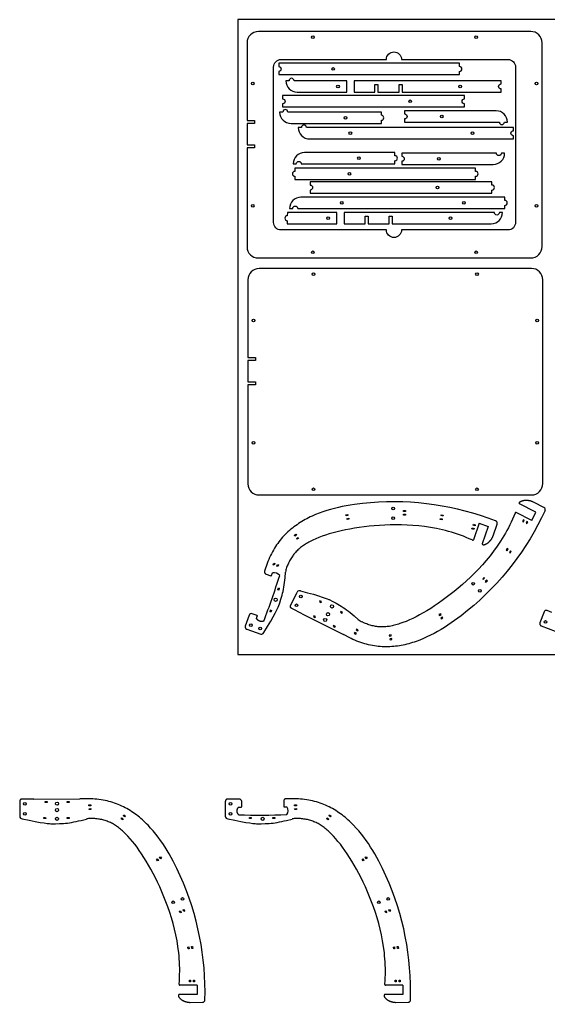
# Model space of a CAD drawing. Extents: x -4423 to 2541, y -1262 to 980.
# Drawn here: x -4423 to -3725, y -317 to 980 of the extents above; entities that cross this region are included whole.
import ezdxf

# ---------------------------------------------------------------- set-up
doc = ezdxf.new("R2010")
doc.units = 0
doc.layers.add('FAB_2$_CUT_2', color=1, linetype='CONTINUOUS')

msp = doc.modelspace()

# ---------------------------------------------------------------- linework, layer by layer
at = {"layer": 'FAB_2$_CUT_2'}
for p, q in [((-3992.2, 326.5), (-3989.7, 327.2)), ((-3991.8, 325.3), (-3992.2, 326.5)), ((-3989.4, 326), (-3991.8, 325.3)), ((-3989.7, 327.2), (-3989.4, 326)), ((-3916.2, 327.5), (-3913.6, 327.4)), ((-3916.2, 326.2), (-3916.2, 327.5)), ((-3913.6, 326.2), (-3916.2, 326.2)), ((-3916.1, 332.6), (-3913.5, 332.5)), ((-3916.1, 331.3), (-3916.1, 332.6)), ((-3913.6, 331.3), (-3916.1, 331.3)), ((-3913.5, 332.5), (-3913.6, 331.3)), ((-3913.6, 327.4), (-3913.6, 326.2)), ((-3866.6, 325.6), (-3866.3, 326.9)), ((-3864.1, 325.1), (-3866.6, 325.6)), ((-3866.3, 326.9), (-3863.8, 326.4)), ((-3863.8, 326.4), (-3864.1, 325.1)), ((-3746.9, 319.4), (-3767.5, 329.9)), ((-3990.8, 321.6), (-3988.4, 322.3)), ((-3990.5, 320.4), (-3990.8, 321.6)), ((-3988.1, 321), (-3990.5, 320.4)), ((-3988.4, 322.3), (-3988.1, 321)), ((-3867.6, 320.6), (-3867.3, 321.9)), ((-3865.1, 320.1), (-3867.6, 320.6)), ((-3867.3, 321.9), (-3864.9, 321.4)), ((-3864.9, 321.4), (-3865.1, 320.1)), ((-3824.1, 313), (-3823.7, 314.2)), ((-3821.7, 312.2), (-3824.1, 313)), ((-3816.1, 315.5), (-3823.7, 293.8)), ((-3823.7, 314.2), (-3821.3, 313.4)), ((-3821.3, 313.4), (-3821.7, 312.2)), ((-3757.8, 320.2), (-3759, 317.9)), ((-3759, 317.9), (-3757.8, 317.4)), ((-3756.7, 319.6), (-3757.8, 320.2)), ((-3757.8, 317.4), (-3756.7, 319.6)), ((-3753.3, 317.9), (-3754.4, 315.7)), ((-3754.4, 315.7), (-3753.3, 315.1)), ((-3752.2, 317.4), (-3753.3, 317.9)), ((-3753.3, 315.1), (-3752.2, 317.4)), ((-4060.2, 299.7), (-4058.1, 301.1)), ((-4059.5, 298.6), (-4060.2, 299.7)), ((-4057.4, 300), (-4059.5, 298.6)), ((-4058.1, 301.1), (-4057.4, 300)), ((-3825.8, 308.3), (-3825.4, 309.5)), ((-3823.4, 307.4), (-3825.8, 308.3)), ((-3825.4, 309.5), (-3823, 308.6)), ((-3823, 308.6), (-3823.4, 307.4)), ((-4057.4, 295.4), (-4055.3, 296.9)), ((-4056.7, 294.4), (-4057.4, 295.4)), ((-4054.6, 295.8), (-4056.7, 294.4)), ((-4055.3, 296.9), (-4054.6, 295.8)), ((-3779.1, 282.1), (-3780.5, 280)), ((-3780.5, 280), (-3779.5, 279.3)), ((-3779.5, 279.3), (-3778, 281.4)), ((-3778, 281.4), (-3779.1, 282.1)), ((-3774.9, 279.2), (-3776.3, 277.1)), ((-3776.3, 277.1), (-3775.3, 276.4)), ((-3775.3, 276.4), (-3773.8, 278.5)), ((-3773.8, 278.5), (-3774.9, 279.2)), ((-4096, 262.5), (-4097.8, 257.2)), ((-4088.2, 260.6), (-4087.4, 263)), ((-4087, 260.2), (-4088.2, 260.6)), ((-4087.4, 263), (-4086.1, 262.6)), ((-4086.1, 262.6), (-4087, 260.2)), ((-4083.4, 258.9), (-4082.5, 261.3)), ((-4082.5, 261.3), (-4081.3, 260.9)), ((-4081.3, 260.9), (-4082.2, 258.5)), ((-4090.3, 246.8), (-4089, 250.1)), ((-4082.2, 258.5), (-4083.4, 258.9)), ((-3809.8, 244.1), (-3811.6, 242.3)), ((-3811.6, 242.3), (-3810.8, 241.4)), ((-3810.8, 241.4), (-3809, 243.2)), ((-3809, 243.2), (-3809.8, 244.1)), ((-3806.3, 240.5), (-3808.1, 238.7)), ((-3808.1, 238.7), (-3807.2, 237.8)), ((-3807.2, 237.8), (-3805.4, 239.6)), ((-3805.4, 239.6), (-3806.3, 240.5)), ((-4065, 207.4), (-4056.3, 224.8)), ((-4049.9, 196.2), (-3995.3, 168.6)), ((-3867, 196.2), (-3869.3, 195)), ((-3869.3, 195), (-3868.7, 193.9)), ((-3868.7, 193.9), (-3866.4, 195.1)), ((-3866.4, 195.1), (-3867, 196.2)), ((-4110.2, 189.7), (-4109.1, 193)), ((-3864.6, 191.8), (-3866.8, 190.5)), ((-3866.8, 190.5), (-3866.2, 189.4)), ((-3866.2, 189.4), (-3864, 190.7)), ((-3864, 190.7), (-3864.6, 191.8)), ((-4123, 175.8), (-4104.6, 169.2)), ((-3985.4, 163.6), (-3995.3, 168.6)), ((-3980.5, 171.5), (-3981.1, 170.4)), ((-3981.1, 170.4), (-3978.9, 169.2)), ((-3978.3, 170.4), (-3980.5, 171.5)), ((-3978.9, 169.2), (-3978.3, 170.4)), ((-3978.2, 176), (-3978.8, 174.9)), ((-3978.8, 174.9), (-3976.5, 173.8)), ((-3976, 174.9), (-3978.2, 176)), ((-3976.5, 173.8), (-3976, 174.9)), ((-3734.2, 180.1), (-3716, 173.1)), ((-3985.4, 163.6), (-3990.4, 166.1)), ((-3932.5, 168.3), (-3935, 167.9)), ((-3935, 167.9), (-3934.8, 166.6)), ((-3934.8, 166.6), (-3932.3, 167.1)), ((-3931.6, 163.3), (-3934.1, 162.9)), ((-3934.1, 162.9), (-3933.9, 161.6)), ((-3933.9, 161.6), (-3931.4, 162.1)), ((-3932.3, 167.1), (-3932.5, 168.3)), ((-3931.4, 162.1), (-3931.6, 163.3)), ((-4422.8, -51.7), (-4422.8, -71.2)), ((-4404.3, -48.4), (-4343.2, -48.2)), ((-4332.1, -48.1), (-4343.2, -48.2)), ((-4332.1, -48.1), (-4337.7, -48.1)), ((-4151.4, -51.7), (-4151.4, -71.2)), ((-4060.6, -48.1), (-4066.2, -48.1)), ((-4331.3, -57.4), (-4331.3, -56.1)), ((-4331.3, -56.1), (-4328.7, -56.1)), ((-4328.7, -57.3), (-4331.3, -57.4)), ((-4331.2, -61.2), (-4328.7, -61.1)), ((-4331.2, -62.4), (-4331.2, -61.2)), ((-4328.7, -62.4), (-4331.2, -62.4)), ((-4328.7, -56.1), (-4328.7, -57.3)), ((-4328.7, -61.1), (-4328.7, -62.4)), ((-4134, -59.1), (-4130.4, -59)), ((-4073.5, -58.8), (-4070, -58.8)), ((-4059.8, -56.1), (-4057.3, -56.1)), ((-4059.8, -57.4), (-4059.8, -56.1)), ((-4057.3, -57.3), (-4059.8, -57.4)), ((-4059.8, -61.2), (-4057.2, -61.1)), ((-4059.7, -62.4), (-4059.8, -61.2)), ((-4057.2, -62.4), (-4059.7, -62.4)), ((-4057.3, -56.1), (-4057.3, -57.3)), ((-4057.2, -61.1), (-4057.2, -62.4)), ((-4288.9, -74.4), (-4288.1, -73.4)), ((-4286.8, -76), (-4288.9, -74.4)), ((-4288.1, -73.4), (-4286.1, -74.9)), ((-4286.1, -74.9), (-4286.8, -76)), ((-4285.8, -70.4), (-4285.1, -69.3)), ((-4283.8, -71.9), (-4285.8, -70.4)), ((-4285.1, -69.3), (-4283, -70.9)), ((-4283, -70.9), (-4283.8, -71.9)), ((-4017.4, -74.4), (-4016.7, -73.4)), ((-4015.4, -76), (-4017.4, -74.4)), ((-4016.7, -73.4), (-4014.6, -74.9)), ((-4014.6, -74.9), (-4015.4, -76)), ((-4014.4, -70.4), (-4013.6, -69.3)), ((-4012.3, -71.9), (-4014.4, -70.4)), ((-4013.6, -69.3), (-4011.6, -70.9)), ((-4011.6, -70.9), (-4012.3, -71.9)), ((-4242.2, -128.1), (-4241.2, -127.4)), ((-4240.8, -130.2), (-4242.2, -128.1)), ((-4241.2, -127.4), (-4239.7, -129.5)), ((-4239.7, -129.5), (-4240.8, -130.2)), ((-4238, -125.2), (-4237, -124.5)), ((-4236.6, -127.3), (-4238, -125.2)), ((-4237, -124.5), (-4235.5, -126.6)), ((-4235.5, -126.6), (-4236.6, -127.3)), ((-3970.8, -128.1), (-3969.7, -127.4)), ((-3969.3, -130.2), (-3970.8, -128.1)), ((-3969.7, -127.4), (-3968.3, -129.5)), ((-3968.3, -129.5), (-3969.3, -130.2)), ((-3966.6, -125.2), (-3965.5, -124.5)), ((-3965.1, -127.3), (-3966.6, -125.2)), ((-3965.5, -124.5), (-3964.1, -126.6)), ((-3964.1, -126.6), (-3965.1, -127.3)), ((-4207, -194.6), (-4205.8, -194.2)), ((-4205.8, -194.2), (-4205, -196.6)), ((-3935.6, -194.6), (-3934.4, -194.2)), ((-3934.4, -194.2), (-3933.5, -196.6)), ((-4211.8, -196.2), (-4210.6, -195.8)), ((-4211, -198.6), (-4211.8, -196.2)), ((-4209.8, -198.2), (-4211, -198.6)), ((-4210.6, -195.8), (-4209.8, -198.2)), ((-4206.2, -197), (-4207, -194.6)), ((-4205, -196.6), (-4206.2, -197)), ((-3940.4, -196.2), (-3939.2, -195.8)), ((-3939.6, -198.6), (-3940.4, -196.2)), ((-3938.4, -198.2), (-3939.6, -198.6)), ((-3939.2, -195.8), (-3938.4, -198.2)), ((-3934.8, -197), (-3935.6, -194.6)), ((-3933.5, -196.6), (-3934.8, -197)), ((-4200.8, -243.8), (-4199.6, -243.6)), ((-4200.5, -246.3), (-4200.8, -243.8)), ((-4199.2, -246.2), (-4200.5, -246.3)), ((-4199.6, -243.6), (-4199.2, -246.2)), ((-4195.8, -243.1), (-4194.5, -242.9)), ((-4195.4, -245.6), (-4195.8, -243.1)), ((-4194.2, -245.5), (-4195.4, -245.6)), ((-4194.5, -242.9), (-4194.2, -245.5)), ((-3929.4, -243.8), (-3928.1, -243.6)), ((-3929, -246.3), (-3929.4, -243.8)), ((-3927.8, -246.2), (-3929, -246.3)), ((-3928.1, -243.6), (-3927.8, -246.2)), ((-3924.3, -243.1), (-3923.1, -242.9)), ((-3924, -245.6), (-3924.3, -243.1)), ((-3922.7, -245.5), (-3924, -245.6)), ((-3923.1, -242.9), (-3922.7, -245.5)), ((-4188.4, -294.1), (-4211.4, -294.2)), ((-4198.5, -289.9), (-4198.5, -287.4)), ((-4198.5, -287.4), (-4197.2, -287.4)), ((-4197.2, -289.9), (-4198.5, -289.9)), ((-4197.2, -287.4), (-4197.2, -289.9)), ((-4193.4, -289.9), (-4193.4, -287.4)), ((-4193.4, -287.4), (-4192.1, -287.4)), ((-4192.1, -289.9), (-4193.4, -289.9)), ((-4192.1, -287.4), (-4192.1, -289.9)), ((-3916.9, -294.1), (-3940, -294.2)), ((-3927, -287.4), (-3925.8, -287.4)), ((-3927, -289.9), (-3927, -287.4)), ((-3925.8, -289.9), (-3927, -289.9)), ((-3925.8, -287.4), (-3925.8, -289.9)), ((-3922, -287.4), (-3920.7, -287.4)), ((-3922, -289.9), (-3922, -287.4)), ((-3920.7, -289.9), (-3922, -289.9)), ((-3920.7, -287.4), (-3920.7, -289.9))]:
    msp.add_line(p, q, dxfattribs=at)
for points in [[(-4134.8, 142.3), (-2991.8, 142.3), (-2991.8, 980.3), (-4134.8, 980.3)], [(-4080.1, 229.8), (-4080.9, 227.4), (-4082.1, 227.8), (-4081.3, 230.2)], [(-4024.8, 211), (-4024.2, 212.1), (-4026.5, 213.3), (-4027, 212.1)], [(-4091.5, 201.1), (-4090.3, 200.6), (-4091.1, 198.2), (-4092.3, 198.7)], [(-3996.6, 198.2), (-3998.9, 199.3), (-3999.4, 198.2), (-3997.2, 197.1)], [(-4032.7, 191.3), (-4032.1, 192.4), (-4034.4, 193.6), (-4034.9, 192.4)], [(-4008.9, 179.4), (-4006.7, 178.3), (-4006.1, 179.4), (-4008.4, 180.6)], [(-4386.7, -51.7), (-4386.7, -53), (-4389.3, -53), (-4389.3, -51.7)], [(-4360.2, -51.7), (-4357.6, -51.7), (-4357.6, -53), (-4360.2, -53)], [(-4388.5, -72.9), (-4388.4, -74.2), (-4391, -74.2), (-4391, -72.9)], [(-4357.6, -74), (-4360.1, -74), (-4360.1, -72.8), (-4357.6, -72.8)], [(-4117, -72.9), (-4117, -74.2), (-4119.5, -74.2), (-4119.6, -72.9)], [(-4086.1, -74), (-4088.6, -74), (-4088.7, -72.8), (-4086.1, -72.8)]]:
    msp.add_lwpolyline(points, close=True, dxfattribs=at)
for points in [[(-3810.5, 665.7), (-3748.2, 665.7, 0.414214), (-3733.2, 680.7), (-3733.2, 949.7, 0.414214), (-3748.2, 964.7), (-3810.5, 964.7), (-4107.7, 964.7, 0.410961), (-4122.7, 949.8), (-4122.7, 847.2), (-4112.7, 847.2), (-4112.7, 843.2), (-4122.7, 843.2), (-4122.7, 815.2), (-4112.7, 815.2), (-4112.7, 811.2), (-4122.7, 811.2), (-4122.7, 680.5, 0.410961), (-4107.7, 665.7)], [(-3918.7, 702.7, -1), (-3938.7, 702.7), (-4077.7, 702.7, -0.414214), (-4087.7, 712.7), (-4087.7, 917.7, -0.414214), (-4077.7, 927.7), (-3938.7, 927.7, -1), (-3918.7, 927.7), (-3810.5, 927.7), (-3778.2, 927.7, -0.414214), (-3768.2, 917.7), (-3768.2, 712.7, -0.414214), (-3778.2, 702.7)], [(-3842.2, 907.7), (-3842.2, 911.9, 1), (-3842.2, 918.4), (-3842.2, 922.7), (-4080.9, 922.7), (-4080.9, 918.4, -1), (-4080.9, 911.9), (-4080.9, 907.7)], [(-4056.4, 899.6), (-4060.6, 899.6, 1), (-4067.2, 899.6), (-4071.4, 899.6, 0.410961), (-4056.6, 884.6), (-3991, 884.6), (-3991, 899.6)], [(-3917.9, 894.6), (-3917.9, 884.6), (-3787.4, 884.6), (-3787.4, 888.8, -1), (-3787.4, 895.4), (-3787.4, 899.6), (-3981.4, 899.6), (-3981.4, 884.6), (-3953.9, 884.6), (-3953.9, 894.6), (-3949.9, 894.6), (-3949.9, 884.6), (-3921.9, 884.6), (-3921.9, 894.6)], [(-3892.3, 865), (-3835.5, 865), (-3835.5, 869.2, -1), (-3835.5, 875.8), (-3835.5, 880), (-4075.7, 880), (-4075.7, 875.8, -1), (-4075.7, 869.2), (-4075.7, 865)], [(-4064.6, 843.3), (-3945.3, 843.3), (-3945.3, 847.5, 1), (-3945.3, 854), (-3945.3, 858.3), (-4064.6, 858.3), (-4068.8, 858.3, 1), (-4075.4, 858.3), (-4079.6, 858.3), (-4079.6, 858.1, 0.410961)], [(-3850.5, 845), (-3793.8, 845), (-3789.5, 845, 1), (-3783, 845), (-3778.8, 845, 0.414214), (-3793.8, 860), (-3914.6, 860), (-3914.6, 855.8, -1), (-3914.6, 849.2), (-3914.6, 845)], [(-4040.1, 822.9), (-3771.1, 822.9), (-3771.1, 827.1, -1), (-3771.1, 833.6), (-3771.1, 837.9), (-4040.1, 837.9), (-4044.3, 837.9, 1), (-4050.9, 837.9), (-4055.1, 837.9, 0.414214)], [(-4046.8, 804.9, 0.410967), (-4061.8, 790), (-4057.6, 790, -1), (-4051, 789.9), (-4046.8, 789.9), (-3927.4, 789.9), (-3927.4, 794.1, 1), (-3927.4, 800.7), (-3927.4, 804.9)], [(-3854.4, 789.1), (-3797.6, 789.1, 0.414214), (-3782.6, 804.1), (-3786.8, 804.1, -1), (-3793.4, 804.1), (-3797.6, 804.1), (-3918.4, 804.1), (-3918.4, 799.9, -1), (-3918.4, 793.3), (-3918.4, 789.1)], [(-3820.9, 769.2), (-3820.9, 773.5, 1), (-3820.9, 780), (-3820.9, 784.2), (-4059.5, 784.2), (-4059.5, 780, 1), (-4059.5, 773.5), (-4059.5, 769.2)], [(-4039.5, 766.2), (-4039.5, 762, -1), (-4039.5, 755.4), (-4039.5, 751.2), (-3799.3, 751.2), (-3799.3, 755.4, 1), (-3799.3, 762), (-3799.3, 766.2)], [(-4051.5, 745.9, 0.414214), (-4066.5, 730.9), (-4062.3, 730.9, -1), (-4055.7, 730.9), (-4051.5, 730.9), (-3782.5, 730.9), (-3782.5, 735.1, 1), (-3782.5, 741.7), (-3782.5, 745.9)], [(-4004, 725.7), (-4069.4, 725.7), (-4069.5, 721.5, 1), (-4069.5, 714.9), (-4069.6, 710.7), (-4004, 710.7)], [(-3930.9, 720.7), (-3930.9, 710.7), (-3800.2, 710.7, 0.410961), (-3785.4, 725.7), (-3789.6, 725.7, -1), (-3796.2, 725.7), (-3800.4, 725.7), (-3994.4, 725.7), (-3994.4, 710.7), (-3966.9, 710.7), (-3966.9, 720.7), (-3962.9, 720.7), (-3962.9, 710.7), (-3934.9, 710.7), (-3934.9, 720.7)], [(-3823.1, 352.9), (-3747.2, 352.9, 0.414214), (-3732.2, 367.9), (-3732.2, 636.9, 0.414214), (-3747.2, 651.9), (-3823.1, 651.9), (-4106.7, 651.9, 0.410961), (-4121.7, 637), (-4121.7, 534.4), (-4111.7, 534.4), (-4111.7, 530.4), (-4121.7, 530.4), (-4121.7, 502.4), (-4111.7, 502.4), (-4111.7, 498.4), (-4121.7, 498.4), (-4121.7, 367.7, 0.410961), (-4106.7, 352.9)]]:
    msp.add_lwpolyline(points, format="xyb", close=True, dxfattribs=at)
for points in [[(-3794.5, 318.6), (-3804.4, 322.3), (-3814.4, 325.7), (-3824.4, 328.8), (-3834.5, 331.6), (-3844.7, 334.1), (-3854.9, 336.4), (-3865.2, 338.3), (-3875.5, 340), (-3885.8, 341.4), (-3896.2, 342.5), (-3906.7, 343.3), (-3917.2, 343.8), (-3927.8, 344), (-3938.4, 343.9), (-3949, 343.5), (-3959.7, 342.7), (-3970.4, 341.7), (-3981, 340.4), (-3986.4, 339.6), (-3991.6, 338.6), (-3996.9, 337.6), (-4002.1, 336.5), (-4007.3, 335.2), (-4012.4, 333.8), (-4017.4, 332.3), (-4022.4, 330.7), (-4027.3, 328.9), (-4032.1, 327), (-4036.8, 324.9), (-4039.2, 323.9), (-4041.5, 322.7), (-4043.7, 321.6), (-4046, 320.4), (-4048.2, 319.1), (-4050.4, 317.8), (-4052.5, 316.5), (-4054.6, 315.1), (-4056.7, 313.7), (-4058.8, 312.3), (-4060.8, 310.7), (-4062.8, 309.2), (-4064.8, 307.6), (-4066.7, 306), (-4068.6, 304.3), (-4070.4, 302.5), (-4072.2, 300.8), (-4074, 298.9), (-4075.7, 297.1), (-4077.4, 295.1), (-4079, 293.1), (-4080.6, 291.1), (-4082.2, 289), (-4083.7, 286.9), (-4085.1, 284.7), (-4086.5, 282.5), (-4087.9, 280.2), (-4089.2, 277.8), (-4090.5, 275.4), (-4091.7, 272.9), (-4092.8, 270.4), (-4093.9, 267.8), (-4095, 265.2), (-4096, 262.5)], [(-3746.9, 319.4), (-3741.3, 330.4), (-3762.9, 341.3), (-3763, 341.4), (-3763, 341.4), (-3763, 341.5), (-3763, 341.5), (-3763, 341.6), (-3763.1, 341.6), (-3763.1, 341.7), (-3763.1, 341.7), (-3763.1, 341.8), (-3763.1, 341.8), (-3763.1, 341.9), (-3763.1, 341.9), (-3763.1, 342), (-3763.1, 342), (-3763.1, 342), (-3763.1, 342.1), (-3763.1, 342.1), (-3763.1, 342.2), (-3763.1, 342.2), (-3763.1, 342.3), (-3763.1, 342.3), (-3763.1, 342.4), (-3763.1, 342.4), (-3763.1, 342.4), (-3763.1, 342.5), (-3763.1, 342.5), (-3763.1, 342.6), (-3763.1, 342.6), (-3763.1, 342.7), (-3763.1, 342.7), (-3763.1, 342.7), (-3763.1, 342.8), (-3763, 342.8), (-3763, 342.9), (-3763, 342.9), (-3763, 342.9), (-3763, 343), (-3763, 343), (-3762.9, 343), (-3762.9, 343.1), (-3762.9, 343.1), (-3762.9, 343.2), (-3762.9, 343.2), (-3762.8, 343.2), (-3762.8, 343.3), (-3762.8, 343.3), (-3762.8, 343.3), (-3762.7, 343.4), (-3762.7, 343.4), (-3762.7, 343.4), (-3762.6, 343.5), (-3762.6, 343.6), (-3762.5, 343.6), (-3762.4, 343.7), (-3762.4, 343.8), (-3762.3, 343.8), (-3762.2, 343.9), (-3762.2, 344), (-3762.1, 344), (-3762, 344.1), (-3761.9, 344.1), (-3761.8, 344.2), (-3761.8, 344.2), (-3761.7, 344.3), (-3761.6, 344.3), (-3761.4, 344.4), (-3761.2, 344.5), (-3761, 344.6), (-3760.8, 344.7), (-3760.6, 344.8), (-3760.4, 344.9), (-3760.2, 345), (-3760, 345), (-3759.6, 345.2), (-3759.2, 345.3), (-3758.8, 345.4), (-3758.3, 345.5), (-3757.9, 345.6), (-3757.5, 345.7), (-3757.1, 345.8), (-3756.7, 345.9), (-3756.3, 345.9), (-3756, 346), (-3755.6, 346), (-3755.2, 346), (-3754.8, 346), (-3754.4, 346), (-3754.1, 346), (-3753.7, 346), (-3753.3, 346), (-3753, 346), (-3752.2, 346), (-3751.8, 345.9), (-3751.5, 345.9), (-3751.1, 345.8), (-3750.7, 345.8), (-3750.4, 345.7), (-3750, 345.6), (-3749.6, 345.6), (-3749.3, 345.5), (-3748.9, 345.4), (-3748.6, 345.3), (-3748.2, 345.2), (-3747.9, 345), (-3747.5, 344.9), (-3747.1, 344.8), (-3746.8, 344.7), (-3746.4, 344.5), (-3745.7, 344.2), (-3745.1, 343.9), (-3730.6, 336.5)], [(-3729.3, 332.2), (-3733.9, 322.7), (-3738.7, 313.3), (-3743.8, 304.1), (-3749.1, 295.1), (-3754.7, 286.2), (-3760.5, 277.5), (-3766.5, 269), (-3772.8, 260.6), (-3779.3, 252.4), (-3786, 244.4), (-3793, 236.6), (-3800.2, 229), (-3807.7, 221.5), (-3815.4, 214.2), (-3823.3, 207.2), (-3831.5, 200.3), (-3839.9, 193.6), (-3848.6, 187.2), (-3853, 184.1), (-3857.4, 181.1), (-3861.9, 178.2), (-3866.5, 175.4), (-3871.1, 172.7), (-3875.7, 170.1), (-3880.4, 167.7), (-3885.1, 165.5), (-3889.9, 163.3), (-3894.7, 161.4), (-3899.5, 159.6), (-3901.9, 158.8), (-3904.3, 158), (-3906.8, 157.3), (-3909.2, 156.6), (-3911.7, 155.9), (-3914.2, 155.3), (-3916.7, 154.8), (-3919.1, 154.3), (-3921.6, 153.9), (-3924.1, 153.5), (-3926.6, 153.2), (-3929.1, 152.9), (-3931.6, 152.7), (-3934.2, 152.6), (-3936.7, 152.5), (-3939.2, 152.5), (-3941.7, 152.5), (-3944.3, 152.6), (-3946.8, 152.8), (-3949.4, 153), (-3951.9, 153.3), (-3954.5, 153.6), (-3957.1, 154.1), (-3959.6, 154.6), (-3962.2, 155.1), (-3964.8, 155.8), (-3967.3, 156.5), (-3969.9, 157.3), (-3972.5, 158.1), (-3975.1, 159.1), (-3977.7, 160.1), (-3980.2, 161.2), (-3982.8, 162.3), (-3985.4, 163.6)], [(-3768.9, 328.9), (-3770.5, 324.9), (-3772.2, 321), (-3774, 317.2), (-3775.8, 313.4), (-3777.7, 309.7), (-3779.6, 306.1), (-3781.6, 302.5), (-3783.7, 298.9), (-3785.8, 295.4), (-3787.9, 292), (-3792.4, 285.3), (-3797.1, 278.8), (-3801.9, 272.6), (-3806.9, 266.5), (-3812, 260.7), (-3817.1, 255.1), (-3822.4, 249.7), (-3827.7, 244.5), (-3833.1, 239.5), (-3838.4, 234.7), (-3843.8, 230), (-3849.1, 225.6), (-3854.4, 221.4), (-3859.7, 217.4), (-3864.9, 213.5), (-3870.1, 209.9), (-3875.2, 206.5), (-3880.2, 203.2), (-3885.2, 200.2), (-3890, 197.3), (-3894.8, 194.7), (-3899.4, 192.2), (-3903.9, 190), (-3908.4, 188), (-3912.6, 186.1), (-3916.8, 184.5), (-3920.8, 183.1), (-3922.6, 182.5), (-3924.4, 181.9), (-3926.2, 181.4), (-3927.9, 180.9), (-3929.6, 180.5), (-3931.3, 180.1), (-3932.9, 179.8), (-3934.6, 179.5), (-3936.2, 179.3), (-3937.8, 179.1), (-3939.3, 178.9), (-3940.9, 178.8), (-3942.4, 178.7), (-3943.9, 178.7), (-3945.4, 178.7), (-3946.9, 178.8), (-3948.4, 178.9), (-3949.9, 179), (-3951.4, 179.2), (-3952.9, 179.4), (-3954.3, 179.7), (-3955.8, 180), (-3957.3, 180.3), (-3958.8, 180.7), (-3960.2, 181.2), (-3961.7, 181.6), (-3963.2, 182.1), (-3964.7, 182.7), (-3966.2, 183.3), (-3967.7, 183.9), (-3970.8, 185.3)], [(-3825.4, 293.5), (-3829.3, 295.2), (-3833.2, 296.9), (-3837.1, 298.4), (-3841, 299.9), (-3845, 301.2), (-3848.9, 302.5), (-3852.8, 303.7), (-3856.8, 304.8), (-3860.7, 305.9), (-3864.7, 306.9), (-3872.5, 308.6), (-3880.4, 310), (-3888.2, 311.2), (-3896, 312.1), (-3903.7, 312.8), (-3911.3, 313.2), (-3918.8, 313.5), (-3926.3, 313.5), (-3933.6, 313.4), (-3940.8, 313.2), (-3947.9, 312.8), (-3954.8, 312.3), (-3961.5, 311.6), (-3968.1, 310.9), (-3974.5, 310), (-3980.8, 309.1), (-3986.8, 308), (-3992.7, 306.9), (-3998.4, 305.6), (-4003.9, 304.3), (-4009.1, 302.9), (-4014.2, 301.5), (-4019, 299.9), (-4023.6, 298.4), (-4027.9, 296.7), (-4032, 295), (-4035.9, 293.3), (-4037.6, 292.5), (-4039.3, 291.6), (-4040.9, 290.8), (-4042.5, 289.9), (-4044, 289), (-4045.5, 288.1), (-4046.9, 287.2), (-4048.3, 286.3), (-4049.6, 285.3), (-4050.9, 284.4), (-4052.2, 283.4), (-4053.4, 282.4), (-4054.5, 281.4), (-4055.6, 280.4), (-4056.7, 279.3), (-4057.7, 278.2), (-4058.8, 277.1), (-4059.7, 276), (-4060.7, 274.8), (-4061.6, 273.6), (-4062.4, 272.4), (-4063.3, 271.2), (-4064.1, 269.9), (-4064.9, 268.6), (-4065.7, 267.3), (-4066.4, 265.9), (-4067.1, 264.5), (-4067.8, 263.1), (-4068.5, 261.6), (-4069.2, 260.1), (-4070.4, 257)], [(-3816.1, 315.5), (-3804.4, 311.5), (-3812.4, 288.6), (-3812.4, 288.6), (-3812.4, 288.5), (-3812.4, 288.5), (-3812.4, 288.4), (-3812.3, 288.4), (-3812.3, 288.4), (-3812.3, 288.3), (-3812.3, 288.3), (-3812.2, 288.2), (-3812.2, 288.2), (-3812.2, 288.1), (-3812.2, 288.1), (-3812.1, 288.1), (-3812.1, 288), (-3812.1, 288), (-3812.1, 288), (-3812, 287.9), (-3812, 287.9), (-3812, 287.9), (-3811.9, 287.8), (-3811.9, 287.8), (-3811.9, 287.8), (-3811.8, 287.7), (-3811.8, 287.7), (-3811.8, 287.7), (-3811.7, 287.7), (-3811.7, 287.6), (-3811.7, 287.6), (-3811.6, 287.6), (-3811.6, 287.6), (-3811.6, 287.5), (-3811.5, 287.5), (-3811.5, 287.5), (-3811.4, 287.5), (-3811.4, 287.5), (-3811.4, 287.4), (-3811.3, 287.4), (-3811.3, 287.4), (-3811.3, 287.4), (-3811.2, 287.4), (-3811.2, 287.4), (-3811.1, 287.4), (-3811.1, 287.4), (-3811, 287.3), (-3811, 287.3), (-3811, 287.3), (-3810.9, 287.3), (-3810.9, 287.3), (-3810.8, 287.3), (-3810.8, 287.3), (-3810.7, 287.3), (-3810.6, 287.3), (-3810.5, 287.3), (-3810.4, 287.3), (-3810.3, 287.3), (-3810.2, 287.3), (-3810.2, 287.3), (-3810.1, 287.3), (-3810, 287.3), (-3809.9, 287.3), (-3809.8, 287.3), (-3809.7, 287.3), (-3809.6, 287.4), (-3809.5, 287.4), (-3809.4, 287.4), (-3809.2, 287.5), (-3809, 287.5), (-3808.8, 287.6), (-3808.6, 287.7), (-3808.4, 287.7), (-3808.2, 287.8), (-3808, 287.9), (-3807.7, 288), (-3807.3, 288.2), (-3807, 288.4), (-3806.6, 288.6), (-3806.2, 288.8), (-3805.8, 289), (-3805.5, 289.2), (-3805.2, 289.5), (-3804.8, 289.7), (-3804.5, 289.9), (-3804.2, 290.2), (-3803.9, 290.4), (-3803.6, 290.6), (-3803.3, 290.9), (-3803, 291.1), (-3802.8, 291.4), (-3802.5, 291.7), (-3802.2, 291.9), (-3802, 292.2), (-3801.5, 292.7), (-3801.3, 293), (-3801, 293.3), (-3800.8, 293.6), (-3800.6, 293.9), (-3800.4, 294.2), (-3800.1, 294.5), (-3799.9, 294.8), (-3799.7, 295.1), (-3799.5, 295.4), (-3799.3, 295.8), (-3799.2, 296.1), (-3799, 296.4), (-3798.8, 296.8), (-3798.7, 297.1), (-3798.5, 297.4), (-3798.3, 297.8), (-3798.1, 298.5), (-3797.8, 299.2), (-3792.5, 314.5)], [(-4096, 262.5), (-4099.5, 252.5), (-4099.5, 252.4), (-4099.5, 252.3), (-4099.6, 252.3), (-4099.6, 252.2), (-4099.6, 252.1), (-4099.6, 252), (-4099.6, 252), (-4099.6, 251.9), (-4099.6, 251.8), (-4099.6, 251.7), (-4099.6, 251.7), (-4099.6, 251.6), (-4099.7, 251.5), (-4099.7, 251.4), (-4099.6, 251.4), (-4099.6, 251.3), (-4099.6, 251.2), (-4099.6, 251.1), (-4099.6, 251), (-4099.6, 251), (-4099.6, 250.9), (-4099.6, 250.8), (-4099.6, 250.7), (-4099.5, 250.6), (-4099.5, 250.6), (-4099.5, 250.5), (-4099.5, 250.4), (-4099.4, 250.3), (-4099.4, 250.3), (-4099.4, 250.2), (-4099.3, 250.1), (-4099.3, 250), (-4099.3, 250), (-4099.2, 249.9), (-4099.2, 249.8), (-4099.1, 249.7), (-4099.1, 249.7), (-4099, 249.6), (-4099, 249.5), (-4098.9, 249.5), (-4098.9, 249.4), (-4098.8, 249.4), (-4098.8, 249.3), (-4098.7, 249.2), (-4098.7, 249.2), (-4098.6, 249.1), (-4098.6, 249.1), (-4098.5, 249), (-4098.4, 249), (-4098.4, 248.9), (-4098.3, 248.9), (-4098.2, 248.8), (-4098.2, 248.8), (-4098.1, 248.8), (-4098.1, 248.7), (-4098, 248.7), (-4097.9, 248.7), (-4097.9, 248.6), (-4097.8, 248.6), (-4097.7, 248.6), (-4097.7, 248.5), (-4097.6, 248.5), (-4091.3, 246.3)], [(-4100.5, 171.3), (-4095.5, 179.3), (-4091.3, 186.2), (-4088, 192), (-4085.5, 196.8), (-4083.6, 200.5), (-4082.3, 203.2), (-4081.6, 204.9), (-4081.4, 205.4), (-4081.3, 205.7), (-4079.5, 210.6), (-4077.9, 215.6), (-4077.1, 218), (-4076.4, 220.5), (-4075.8, 223.1), (-4075.1, 225.7), (-4074.6, 228.4), (-4074, 231.2), (-4073.5, 234.1), (-4073.1, 237.2), (-4072.7, 240.4), (-4072.3, 243.7), (-4071.7, 251.1)], [(-4051.9, 226.2), (-4042.7, 223.9), (-4034.9, 221.8), (-4028.5, 219.9), (-4023.4, 218.2), (-4019.5, 216.9), (-4016.7, 215.8), (-4014.9, 215.1), (-4014.4, 214.9), (-4014.2, 214.8), (-4009.5, 212.4), (-4004.9, 210), (-4002.6, 208.7), (-4000.4, 207.4), (-3998.2, 206), (-3995.9, 204.6), (-3993.6, 203), (-3991.3, 201.4), (-3988.9, 199.6), (-3986.5, 197.7), (-3984, 195.7), (-3981.4, 193.5), (-3975.9, 188.6)], [(-4109.1, 193), (-4109.1, 193.1), (-4109.1, 193.1), (-4109.1, 193.1), (-4109, 193.1), (-4109, 193.1), (-4109, 193.1), (-4109, 193.2), (-4109, 193.2), (-4109, 193.2), (-4109, 193.2), (-4109, 193.2), (-4109, 193.3), (-4109, 193.3), (-4109, 193.3), (-4109, 193.3), (-4109, 193.3), (-4109, 193.4), (-4109, 193.4), (-4109, 193.4), (-4109, 193.4), (-4109, 193.4), (-4109, 193.4), (-4109.1, 193.5), (-4109.1, 193.5), (-4109.1, 193.5), (-4109.1, 193.5), (-4109.1, 193.5), (-4109.1, 193.6), (-4109.1, 193.6), (-4109.1, 193.6), (-4109.1, 193.6), (-4109.1, 193.6), (-4109.1, 193.7), (-4109.1, 193.7), (-4109.1, 193.7), (-4109.2, 193.7), (-4109.2, 193.7), (-4109.2, 193.7), (-4109.2, 193.8), (-4109.2, 193.8), (-4109.2, 193.8), (-4109.2, 193.8), (-4109.2, 193.8), (-4109.3, 193.8), (-4109.3, 193.8), (-4109.3, 193.9), (-4109.3, 193.9), (-4109.3, 193.9), (-4109.3, 193.9), (-4109.3, 193.9), (-4109.4, 193.9), (-4109.4, 193.9), (-4109.4, 193.9), (-4109.4, 194), (-4109.4, 194), (-4109.4, 194), (-4109.4, 194), (-4109.5, 194), (-4109.5, 194), (-4109.5, 194), (-4109.5, 194), (-4109.5, 194), (-4109.5, 194), (-4115.8, 196.2)], [(-4049.9, 196.2), (-4063.7, 203.1), (-4063.7, 203.2), (-4063.8, 203.2), (-4063.8, 203.2), (-4063.9, 203.3), (-4064, 203.3), (-4064, 203.4), (-4064.1, 203.4), (-4064.1, 203.5), (-4064.2, 203.5), (-4064.3, 203.6), (-4064.3, 203.6), (-4064.4, 203.7), (-4064.4, 203.7), (-4064.5, 203.8), (-4064.5, 203.8), (-4064.6, 203.9), (-4064.6, 204), (-4064.7, 204), (-4064.7, 204.1), (-4064.8, 204.1), (-4064.8, 204.2), (-4064.9, 204.3), (-4064.9, 204.4), (-4065, 204.4), (-4065, 204.5), (-4065, 204.6), (-4065.1, 204.6), (-4065.1, 204.7), (-4065.1, 204.8), (-4065.2, 204.9), (-4065.2, 204.9), (-4065.2, 205), (-4065.2, 205.1), (-4065.2, 205.2), (-4065.3, 205.3), (-4065.3, 205.3), (-4065.3, 205.4), (-4065.3, 205.5), (-4065.3, 205.6), (-4065.3, 205.7), (-4065.3, 205.7), (-4065.3, 205.8), (-4065.3, 205.9), (-4065.3, 206), (-4065.3, 206.1), (-4065.3, 206.1), (-4065.3, 206.2), (-4065.3, 206.3), (-4065.3, 206.4), (-4065.3, 206.5), (-4065.3, 206.5), (-4065.3, 206.6), (-4065.2, 206.7), (-4065.2, 206.8), (-4065.2, 206.8), (-4065.2, 206.9), (-4065.2, 207), (-4065.1, 207), (-4065.1, 207.1), (-4065.1, 207.2), (-4065.1, 207.2), (-4065, 207.3), (-4065, 207.4)], [(-3730.6, 198.6), (-3736.1, 184.2), (-3736.1, 184.1), (-3736.1, 184), (-3736.1, 184), (-3736.1, 183.9), (-3736.2, 183.8), (-3736.2, 183.7), (-3736.2, 183.7), (-3736.2, 183.6), (-3736.2, 183.5), (-3736.2, 183.4), (-3736.2, 183.4), (-3736.2, 183.3), (-3736.2, 183.2), (-3736.2, 183.1), (-3736.2, 183.1), (-3736.2, 183), (-3736.2, 182.9), (-3736.2, 182.8), (-3736.2, 182.7), (-3736.2, 182.7), (-3736.2, 182.6), (-3736.2, 182.5), (-3736.2, 182.4), (-3736.2, 182.3), (-3736.1, 182.3), (-3736.1, 182.2), (-3736.1, 182.1), (-3736.1, 182), (-3736, 182), (-3736, 181.9), (-3736, 181.8), (-3735.9, 181.7), (-3735.9, 181.7), (-3735.9, 181.6), (-3735.8, 181.5), (-3735.8, 181.4), (-3735.7, 181.4), (-3735.7, 181.3), (-3735.6, 181.2), (-3735.6, 181.2), (-3735.5, 181.1), (-3735.5, 181), (-3735.4, 181), (-3735.4, 180.9), (-3735.3, 180.9), (-3735.3, 180.8), (-3735.2, 180.8), (-3735.2, 180.7), (-3735.1, 180.7), (-3735, 180.6), (-3735, 180.6), (-3734.9, 180.5), (-3734.8, 180.5), (-3734.8, 180.4), (-3734.7, 180.4), (-3734.7, 180.3), (-3734.6, 180.3), (-3734.5, 180.3), (-3734.5, 180.2), (-3734.4, 180.2), (-3734.3, 180.2), (-3734.3, 180.2), (-3734.2, 180.1)], [(-3720.3, 198), (-3726.5, 200.4)], [(-4119.9, 194.3), (-4125, 179.7), (-4125, 179.7), (-4125, 179.6), (-4125, 179.5), (-4125, 179.5), (-4125.1, 179.4), (-4125.1, 179.3), (-4125.1, 179.3), (-4125.1, 179.2), (-4125.1, 179.1), (-4125.1, 179), (-4125.1, 178.9), (-4125.1, 178.9), (-4125.1, 178.8), (-4125.1, 178.7), (-4125.1, 178.6), (-4125.1, 178.6), (-4125.1, 178.5), (-4125.1, 178.4), (-4125.1, 178.3), (-4125.1, 178.2), (-4125.1, 178.2), (-4125, 178.1), (-4125, 178), (-4125, 177.9), (-4125, 177.8), (-4125, 177.8), (-4124.9, 177.7), (-4124.9, 177.6), (-4124.9, 177.5), (-4124.8, 177.5), (-4124.8, 177.4), (-4124.8, 177.3), (-4124.7, 177.2), (-4124.7, 177.2), (-4124.6, 177.1), (-4124.6, 177), (-4124.6, 177), (-4124.5, 176.9), (-4124.5, 176.8), (-4124.4, 176.8), (-4124.4, 176.7), (-4124.3, 176.6), (-4124.2, 176.6), (-4124.2, 176.5), (-4124.1, 176.5), (-4124.1, 176.4), (-4124, 176.4), (-4124, 176.3), (-4123.9, 176.3), (-4123.8, 176.2), (-4123.8, 176.2), (-4123.7, 176.1), (-4123.6, 176.1), (-4123.6, 176), (-4123.5, 176), (-4123.5, 176), (-4123.4, 175.9), (-4123.3, 175.9), (-4123.3, 175.9), (-4123.2, 175.8), (-4123.1, 175.8), (-4123.1, 175.8), (-4123, 175.8)], [(-4100.7, 186.3), (-4101, 186.3), (-4101.3, 186.2), (-4101.7, 186.1), (-4102, 186.1), (-4102.3, 186), (-4102.7, 186), (-4102.8, 186), (-4103, 185.9), (-4103.2, 185.9), (-4103.4, 185.9), (-4103.5, 185.9), (-4103.7, 185.9), (-4103.9, 185.9), (-4104, 185.9), (-4104.2, 186), (-4104.4, 186), (-4104.5, 186), (-4104.7, 186), (-4104.9, 186), (-4105, 186.1), (-4105.2, 186.1), (-4105.4, 186.1), (-4105.5, 186.2), (-4105.7, 186.2), (-4105.8, 186.3), (-4106, 186.3), (-4106.2, 186.4), (-4106.3, 186.4), (-4106.5, 186.5), (-4106.6, 186.6), (-4106.8, 186.7), (-4106.9, 186.7), (-4107.1, 186.8), (-4107.2, 186.9), (-4107.4, 187), (-4107.5, 187.1), (-4107.6, 187.2), (-4107.8, 187.3), (-4107.9, 187.4), (-4108.1, 187.5), (-4108.2, 187.6), (-4108.3, 187.7), (-4108.5, 187.8), (-4108.6, 187.9), (-4108.7, 188), (-4108.8, 188.1), (-4109.1, 188.4), (-4109.3, 188.6), (-4109.5, 188.9), (-4109.7, 189.1), (-4110, 189.4), (-4110.2, 189.7)], [(-4404.3, -48.4), (-4419.7, -48.5), (-4419.8, -48.5), (-4419.9, -48.5), (-4420, -48.5), (-4420, -48.5), (-4420.1, -48.5), (-4420.2, -48.5), (-4420.2, -48.5), (-4420.3, -48.6), (-4420.4, -48.6), (-4420.5, -48.6), (-4420.5, -48.6), (-4420.6, -48.6), (-4420.7, -48.7), (-4420.8, -48.7), (-4420.8, -48.7), (-4420.9, -48.7), (-4421, -48.8), (-4421.1, -48.8), (-4421.1, -48.9), (-4421.2, -48.9), (-4421.3, -48.9), (-4421.3, -49), (-4421.4, -49), (-4421.5, -49.1), (-4421.5, -49.1), (-4421.6, -49.2), (-4421.7, -49.2), (-4421.7, -49.3), (-4421.8, -49.3), (-4421.9, -49.4), (-4421.9, -49.4), (-4422, -49.5), (-4422, -49.5), (-4422.1, -49.6), (-4422.1, -49.7), (-4422.2, -49.7), (-4422.2, -49.8), (-4422.3, -49.9), (-4422.3, -49.9), (-4422.4, -50), (-4422.4, -50.1), (-4422.4, -50.1), (-4422.5, -50.2), (-4422.5, -50.3), (-4422.6, -50.4), (-4422.6, -50.4), (-4422.6, -50.5), (-4422.6, -50.6), (-4422.7, -50.7), (-4422.7, -50.7), (-4422.7, -50.8), (-4422.7, -50.9), (-4422.8, -51), (-4422.8, -51), (-4422.8, -51.1), (-4422.8, -51.2), (-4422.8, -51.2), (-4422.8, -51.3), (-4422.8, -51.4), (-4422.8, -51.5), (-4422.8, -51.5), (-4422.8, -51.6), (-4422.8, -51.7)], [(-4178.3, -313.4), (-4178.1, -302.8), (-4178.3, -292.3), (-4178.7, -281.8), (-4179.4, -271.3), (-4180.4, -260.9), (-4181.7, -250.5), (-4183.3, -240.2), (-4185.2, -229.9), (-4187.4, -219.7), (-4189.8, -209.5), (-4192.6, -199.4), (-4195.6, -189.3), (-4199, -179.3), (-4202.6, -169.4), (-4206.6, -159.5), (-4210.8, -149.7), (-4215.3, -139.9), (-4220.2, -130.3), (-4222.7, -125.6), (-4225.4, -120.9), (-4228.1, -116.3), (-4230.9, -111.8), (-4233.8, -107.3), (-4236.9, -103), (-4240, -98.7), (-4243.2, -94.6), (-4246.5, -90.6), (-4249.9, -86.7), (-4253.4, -82.9), (-4255.2, -81.1), (-4257.1, -79.3), (-4258.9, -77.6), (-4260.8, -75.8), (-4262.7, -74.2), (-4264.7, -72.5), (-4266.6, -71), (-4268.6, -69.4), (-4270.7, -67.9), (-4272.7, -66.5), (-4274.8, -65.1), (-4277, -63.7), (-4279.1, -62.4), (-4281.3, -61.1), (-4283.5, -59.9), (-4285.8, -58.8), (-4288, -57.7), (-4290.4, -56.6), (-4292.7, -55.6), (-4295.1, -54.7), (-4297.5, -53.8), (-4300, -53), (-4302.4, -52.2), (-4305, -51.5), (-4307.5, -50.9), (-4310.1, -50.3), (-4312.7, -49.8), (-4315.4, -49.4), (-4318.1, -49), (-4320.8, -48.7), (-4323.6, -48.4), (-4326.4, -48.2), (-4329.2, -48.1), (-4332.1, -48.1)], [(-4132.9, -48.4), (-4148.3, -48.5), (-4148.4, -48.5), (-4148.4, -48.5), (-4148.5, -48.5), (-4148.6, -48.5), (-4148.7, -48.5), (-4148.7, -48.5), (-4148.8, -48.5), (-4148.9, -48.6), (-4148.9, -48.6), (-4149, -48.6), (-4149.1, -48.6), (-4149.2, -48.6), (-4149.2, -48.7), (-4149.3, -48.7), (-4149.4, -48.7), (-4149.5, -48.7), (-4149.5, -48.8), (-4149.6, -48.8), (-4149.7, -48.9), (-4149.8, -48.9), (-4149.8, -48.9), (-4149.9, -49), (-4150, -49), (-4150, -49.1), (-4150.1, -49.1), (-4150.2, -49.2), (-4150.2, -49.2), (-4150.3, -49.3), (-4150.3, -49.3), (-4150.4, -49.4), (-4150.5, -49.4), (-4150.5, -49.5), (-4150.6, -49.5), (-4150.6, -49.6), (-4150.7, -49.7), (-4150.7, -49.7), (-4150.8, -49.8), (-4150.8, -49.9), (-4150.9, -49.9), (-4150.9, -50), (-4151, -50.1), (-4151, -50.1), (-4151, -50.2), (-4151.1, -50.3), (-4151.1, -50.4), (-4151.1, -50.4), (-4151.2, -50.5), (-4151.2, -50.6), (-4151.2, -50.7), (-4151.2, -50.7), (-4151.3, -50.8), (-4151.3, -50.9), (-4151.3, -51), (-4151.3, -51), (-4151.3, -51.1), (-4151.3, -51.2), (-4151.4, -51.2), (-4151.4, -51.3), (-4151.4, -51.4), (-4151.4, -51.5), (-4151.4, -51.5), (-4151.4, -51.6), (-4151.4, -51.7)], [(-4130.4, -59), (-4130.4, -59), (-4130.4, -59), (-4130.4, -59), (-4130.4, -59), (-4130.4, -59), (-4130.3, -59), (-4130.3, -59), (-4130.3, -59), (-4130.3, -59), (-4130.3, -59), (-4130.3, -59), (-4130.2, -59), (-4130.2, -59), (-4130.2, -59), (-4130.2, -59), (-4130.2, -59), (-4130.1, -58.9), (-4130.1, -58.9), (-4130.1, -58.9), (-4130.1, -58.9), (-4130.1, -58.9), (-4130.1, -58.9), (-4130, -58.9), (-4130, -58.9), (-4130, -58.9), (-4130, -58.9), (-4130, -58.8), (-4130, -58.8), (-4129.9, -58.8), (-4129.9, -58.8), (-4129.9, -58.8), (-4129.9, -58.8), (-4129.9, -58.8), (-4129.9, -58.7), (-4129.9, -58.7), (-4129.8, -58.7), (-4129.8, -58.7), (-4129.8, -58.7), (-4129.8, -58.7), (-4129.8, -58.6), (-4129.8, -58.6), (-4129.8, -58.6), (-4129.8, -58.6), (-4129.8, -58.6), (-4129.8, -58.6), (-4129.7, -58.5), (-4129.7, -58.5), (-4129.7, -58.5), (-4129.7, -58.5), (-4129.7, -58.5), (-4129.7, -58.5), (-4129.7, -58.4), (-4129.7, -58.4), (-4129.7, -58.4), (-4129.7, -58.4), (-4129.7, -58.4), (-4129.7, -58.3), (-4129.7, -58.3), (-4129.7, -58.3), (-4129.7, -58.3), (-4129.7, -58.3), (-4129.7, -58.3), (-4129.7, -58.2), (-4129.7, -51.6)], [(-4060.6, -48.1), (-4071.2, -48.1), (-4071.3, -48.1), (-4071.4, -48.1), (-4071.5, -48.2), (-4071.5, -48.2), (-4071.6, -48.2), (-4071.7, -48.2), (-4071.8, -48.2), (-4071.8, -48.2), (-4071.9, -48.2), (-4072, -48.2), (-4072.1, -48.3), (-4072.1, -48.3), (-4072.2, -48.3), (-4072.3, -48.3), (-4072.3, -48.4), (-4072.4, -48.4), (-4072.5, -48.4), (-4072.6, -48.5), (-4072.6, -48.5), (-4072.7, -48.5), (-4072.8, -48.6), (-4072.8, -48.6), (-4072.9, -48.7), (-4073, -48.7), (-4073, -48.8), (-4073.1, -48.8), (-4073.2, -48.9), (-4073.2, -48.9), (-4073.3, -49), (-4073.4, -49), (-4073.4, -49.1), (-4073.5, -49.1), (-4073.5, -49.2), (-4073.6, -49.3), (-4073.6, -49.3), (-4073.7, -49.4), (-4073.7, -49.5), (-4073.8, -49.5), (-4073.8, -49.6), (-4073.9, -49.7), (-4073.9, -49.7), (-4074, -49.8), (-4074, -49.9), (-4074, -49.9), (-4074.1, -50), (-4074.1, -50.1), (-4074.1, -50.2), (-4074.1, -50.2), (-4074.2, -50.3), (-4074.2, -50.4), (-4074.2, -50.5), (-4074.2, -50.5), (-4074.3, -50.6), (-4074.3, -50.7), (-4074.3, -50.7), (-4074.3, -50.8), (-4074.3, -50.9), (-4074.3, -51), (-4074.3, -51), (-4074.3, -51.1), (-4074.3, -51.2), (-4074.3, -51.3), (-4074.3, -58)], [(-3906.8, -313.4), (-3906.7, -302.8), (-3906.8, -292.3), (-3907.3, -281.8), (-3908, -271.3), (-3909, -260.9), (-3910.3, -250.5), (-3911.9, -240.2), (-3913.8, -229.9), (-3915.9, -219.7), (-3918.4, -209.5), (-3921.1, -199.4), (-3924.2, -189.3), (-3927.5, -179.3), (-3931.2, -169.4), (-3935.1, -159.5), (-3939.4, -149.7), (-3943.9, -139.9), (-3948.7, -130.3), (-3951.3, -125.6), (-3953.9, -120.9), (-3956.7, -116.3), (-3959.5, -111.8), (-3962.4, -107.3), (-3965.4, -103), (-3968.5, -98.7), (-3971.7, -94.6), (-3975, -90.6), (-3978.4, -86.7), (-3982, -82.9), (-3983.8, -81.1), (-3985.6, -79.3), (-3987.5, -77.6), (-3989.4, -75.8), (-3991.3, -74.2), (-3993.2, -72.5), (-3995.2, -71), (-3997.2, -69.4), (-3999.2, -67.9), (-4001.3, -66.5), (-4003.4, -65.1), (-4005.5, -63.7), (-4007.7, -62.4), (-4009.9, -61.1), (-4012.1, -59.9), (-4014.3, -58.8), (-4016.6, -57.7), (-4018.9, -56.6), (-4021.3, -55.6), (-4023.6, -54.7), (-4026.1, -53.8), (-4028.5, -53), (-4031, -52.2), (-4033.5, -51.5), (-4036.1, -50.9), (-4038.7, -50.3), (-4041.3, -49.8), (-4043.9, -49.4), (-4046.6, -49), (-4049.4, -48.7), (-4052.1, -48.4), (-4054.9, -48.2), (-4057.8, -48.1), (-4060.6, -48.1)], [(-4133.9, -69.2), (-4134.1, -68.9), (-4134.3, -68.6), (-4134.5, -68.3), (-4134.7, -68), (-4134.8, -67.7), (-4135, -67.4), (-4135, -67.3), (-4135.1, -67.1), (-4135.2, -66.9), (-4135.2, -66.8), (-4135.3, -66.6), (-4135.3, -66.5), (-4135.4, -66.3), (-4135.4, -66.1), (-4135.5, -66), (-4135.5, -65.8), (-4135.6, -65.6), (-4135.6, -65.5), (-4135.6, -65.3), (-4135.7, -65.2), (-4135.7, -65), (-4135.7, -64.8), (-4135.7, -64.7), (-4135.7, -64.5), (-4135.7, -64.3), (-4135.7, -64.2), (-4135.7, -64), (-4135.7, -63.8), (-4135.7, -63.6), (-4135.7, -63.5), (-4135.7, -63.3), (-4135.7, -63.1), (-4135.7, -63), (-4135.6, -62.8), (-4135.6, -62.7), (-4135.6, -62.5), (-4135.5, -62.3), (-4135.5, -62.2), (-4135.4, -62), (-4135.4, -61.8), (-4135.3, -61.7), (-4135.3, -61.5), (-4135.2, -61.4), (-4135.1, -61.2), (-4135.1, -61), (-4135, -60.9), (-4134.9, -60.6), (-4134.7, -60.3), (-4134.5, -60), (-4134.4, -59.7), (-4134.2, -59.4), (-4134, -59.1)], [(-4419.6, -74.4), (-4410.3, -76.4), (-4402.4, -78), (-4395.8, -79.2), (-4390.5, -80), (-4386.3, -80.5), (-4383.4, -80.8), (-4381.5, -81), (-4381, -81), (-4380.7, -81), (-4375.4, -81), (-4370.2, -80.9), (-4367.7, -80.8), (-4365.1, -80.6), (-4362.4, -80.4), (-4359.8, -80.1), (-4357, -79.7), (-4354.2, -79.3), (-4351.3, -78.7), (-4348.3, -78.1), (-4345.1, -77.4), (-4341.8, -76.7), (-4334.7, -74.8)], [(-4212.3, -292.7), (-4211.9, -288.4), (-4211.7, -284.2), (-4211.6, -280), (-4211.5, -275.8), (-4211.5, -271.7), (-4211.6, -267.5), (-4211.8, -263.4), (-4212.1, -259.3), (-4212.4, -255.3), (-4212.8, -251.2), (-4213.8, -243.2), (-4215.1, -235.4), (-4216.6, -227.6), (-4218.4, -220), (-4220.3, -212.5), (-4222.4, -205.2), (-4224.7, -198), (-4227.1, -190.9), (-4229.7, -184.1), (-4232.3, -177.4), (-4235.1, -170.8), (-4237.9, -164.5), (-4240.7, -158.3), (-4243.7, -152.4), (-4246.6, -146.6), (-4249.6, -141), (-4252.6, -135.7), (-4255.7, -130.5), (-4258.7, -125.6), (-4261.8, -120.9), (-4264.9, -116.4), (-4267.9, -112.1), (-4271, -108.1), (-4274, -104.3), (-4277, -100.8), (-4280, -97.5), (-4282.9, -94.4), (-4284.3, -93), (-4285.7, -91.7), (-4287, -90.5), (-4288.4, -89.3), (-4289.7, -88.2), (-4291, -87.1), (-4292.4, -86), (-4293.7, -85.1), (-4295, -84.1), (-4296.4, -83.2), (-4297.7, -82.4), (-4299, -81.6), (-4300.4, -80.8), (-4301.7, -80.1), (-4303.1, -79.5), (-4304.4, -78.9), (-4305.8, -78.3), (-4307.2, -77.7), (-4308.6, -77.2), (-4310, -76.8), (-4311.5, -76.4), (-4312.9, -76), (-4314.4, -75.6), (-4315.9, -75.3), (-4317.4, -75.1), (-4318.9, -74.8), (-4320.5, -74.6), (-4322.1, -74.4), (-4323.7, -74.3), (-4325.3, -74.2), (-4328.7, -74)], [(-4148.1, -74.4), (-4138.8, -76.4), (-4130.9, -78), (-4124.3, -79.2), (-4119, -80), (-4114.9, -80.5), (-4111.9, -80.8), (-4110.1, -81), (-4109.5, -81), (-4109.2, -81), (-4103.9, -81), (-4098.8, -80.9), (-4096.2, -80.8), (-4093.6, -80.6), (-4091, -80.4), (-4088.3, -80.1), (-4085.6, -79.7), (-4082.8, -79.3), (-4079.9, -78.7), (-4076.8, -78.1), (-4073.7, -77.4), (-4070.4, -76.7), (-4063.3, -74.8)], [(-3940.8, -292.7), (-3940.5, -288.4), (-3940.3, -284.2), (-3940.1, -280), (-3940.1, -275.8), (-3940.1, -271.7), (-3940.2, -267.5), (-3940.4, -263.4), (-3940.6, -259.3), (-3941, -255.3), (-3941.4, -251.2), (-3942.4, -243.2), (-3943.7, -235.4), (-3945.2, -227.6), (-3946.9, -220), (-3948.9, -212.5), (-3951, -205.2), (-3953.3, -198), (-3955.7, -190.9), (-3958.2, -184.1), (-3960.9, -177.4), (-3963.6, -170.8), (-3966.4, -164.5), (-3969.3, -158.3), (-3972.2, -152.4), (-3975.2, -146.6), (-3978.2, -141), (-3981.2, -135.7), (-3984.2, -130.5), (-3987.3, -125.6), (-3990.4, -120.9), (-3993.4, -116.4), (-3996.5, -112.1), (-3999.5, -108.1), (-4002.6, -104.3), (-4005.6, -100.8), (-4008.6, -97.5), (-4011.5, -94.4), (-4012.9, -93), (-4014.2, -91.7), (-4015.6, -90.5), (-4016.9, -89.3), (-4018.2, -88.2), (-4019.6, -87.1), (-4020.9, -86), (-4022.2, -85.1), (-4023.6, -84.1), (-4024.9, -83.2), (-4026.2, -82.4), (-4027.6, -81.6), (-4028.9, -80.8), (-4030.3, -80.1), (-4031.6, -79.5), (-4033, -78.9), (-4034.4, -78.3), (-4035.8, -77.7), (-4037.2, -77.2), (-4038.6, -76.8), (-4040, -76.4), (-4041.5, -76), (-4042.9, -75.6), (-4044.4, -75.3), (-4045.9, -75.1), (-4047.5, -74.8), (-4049, -74.6), (-4050.6, -74.4), (-4052.2, -74.3), (-4053.9, -74.2), (-4057.2, -74)], [(-4188.4, -294.1), (-4188.3, -306.4), (-4212.5, -306.5), (-4212.5, -306.5), (-4212.6, -306.6), (-4212.6, -306.6), (-4212.7, -306.7), (-4212.7, -306.7), (-4212.7, -306.7), (-4212.8, -306.8), (-4212.8, -306.8), (-4212.8, -306.8), (-4212.9, -306.9), (-4212.9, -306.9), (-4212.9, -307), (-4212.9, -307), (-4213, -307), (-4213, -307.1), (-4213, -307.1), (-4213, -307.1), (-4213.1, -307.2), (-4213.1, -307.2), (-4213.1, -307.3), (-4213.1, -307.3), (-4213.1, -307.3), (-4213.1, -307.4), (-4213.2, -307.4), (-4213.2, -307.5), (-4213.2, -307.5), (-4213.2, -307.6), (-4213.2, -307.6), (-4213.2, -307.6), (-4213.2, -307.7), (-4213.2, -307.7), (-4213.2, -307.8), (-4213.3, -307.8), (-4213.3, -307.8), (-4213.3, -307.9), (-4213.3, -307.9), (-4213.3, -308), (-4213.3, -308), (-4213.3, -308.1), (-4213.3, -308.1), (-4213.3, -308.1), (-4213.3, -308.2), (-4213.3, -308.2), (-4213.3, -308.3), (-4213.3, -308.3), (-4213.2, -308.3), (-4213.2, -308.4), (-4213.2, -308.4), (-4213.2, -308.5), (-4213.2, -308.5), (-4213.2, -308.6), (-4213.2, -308.7), (-4213.1, -308.8), (-4213.1, -308.9), (-4213.1, -308.9), (-4213, -309), (-4213, -309.1), (-4213, -309.2), (-4212.9, -309.3), (-4212.9, -309.4), (-4212.8, -309.5), (-4212.8, -309.6), (-4212.7, -309.6), (-4212.7, -309.7), (-4212.6, -309.8), (-4212.5, -310), (-4212.4, -310.2), (-4212.3, -310.3), (-4212.1, -310.5), (-4212, -310.7), (-4211.8, -310.8), (-4211.7, -311), (-4211.5, -311.2), (-4211.2, -311.5), (-4210.9, -311.8), (-4210.6, -312.1), (-4210.3, -312.3), (-4209.9, -312.6), (-4209.6, -312.9), (-4209.3, -313.1), (-4209, -313.3), (-4208.6, -313.6), (-4208.3, -313.8), (-4208, -314), (-4207.7, -314.2), (-4207.3, -314.4), (-4207, -314.5), (-4206.7, -314.7), (-4206.3, -314.9), (-4206, -315), (-4205.7, -315.2), (-4205, -315.4), (-4204.6, -315.6), (-4204.3, -315.7), (-4203.9, -315.8), (-4203.6, -315.9), (-4203.2, -316), (-4202.8, -316.1), (-4202.5, -316.2), (-4202.1, -316.3), (-4201.8, -316.4), (-4201.4, -316.5), (-4201, -316.5), (-4200.7, -316.6), (-4200.3, -316.6), (-4199.9, -316.7), (-4199.5, -316.7), (-4199.2, -316.7), (-4198.4, -316.8), (-4197.6, -316.8), (-4181.4, -316.6)], [(-3916.9, -294.1), (-3916.8, -306.4), (-3941, -306.5), (-3941.1, -306.5), (-3941.1, -306.6), (-3941.2, -306.6), (-3941.2, -306.7), (-3941.2, -306.7), (-3941.3, -306.7), (-3941.3, -306.8), (-3941.3, -306.8), (-3941.4, -306.8), (-3941.4, -306.9), (-3941.4, -306.9), (-3941.5, -307), (-3941.5, -307), (-3941.5, -307), (-3941.5, -307.1), (-3941.6, -307.1), (-3941.6, -307.1), (-3941.6, -307.2), (-3941.6, -307.2), (-3941.7, -307.3), (-3941.7, -307.3), (-3941.7, -307.3), (-3941.7, -307.4), (-3941.7, -307.4), (-3941.7, -307.5), (-3941.7, -307.5), (-3941.8, -307.6), (-3941.8, -307.6), (-3941.8, -307.6), (-3941.8, -307.7), (-3941.8, -307.7), (-3941.8, -307.8), (-3941.8, -307.8), (-3941.8, -307.8), (-3941.8, -307.9), (-3941.8, -307.9), (-3941.8, -308), (-3941.8, -308), (-3941.8, -308.1), (-3941.8, -308.1), (-3941.8, -308.1), (-3941.8, -308.2), (-3941.8, -308.2), (-3941.8, -308.3), (-3941.8, -308.3), (-3941.8, -308.3), (-3941.8, -308.4), (-3941.8, -308.4), (-3941.8, -308.5), (-3941.8, -308.5), (-3941.7, -308.6), (-3941.7, -308.7), (-3941.7, -308.8), (-3941.7, -308.9), (-3941.6, -308.9), (-3941.6, -309), (-3941.6, -309.1), (-3941.5, -309.2), (-3941.5, -309.3), (-3941.4, -309.4), (-3941.4, -309.5), (-3941.3, -309.6), (-3941.3, -309.6), (-3941.2, -309.7), (-3941.2, -309.8), (-3941.1, -310), (-3940.9, -310.2), (-3940.8, -310.3), (-3940.7, -310.5), (-3940.5, -310.7), (-3940.4, -310.8), (-3940.2, -311), (-3940.1, -311.2), (-3939.8, -311.5), (-3939.5, -311.8), (-3939.1, -312.1), (-3938.8, -312.3), (-3938.5, -312.6), (-3938.2, -312.9), (-3937.8, -313.1), (-3937.5, -313.3), (-3937.2, -313.6), (-3936.9, -313.8), (-3936.5, -314), (-3936.2, -314.2), (-3935.9, -314.4), (-3935.6, -314.5), (-3935.2, -314.7), (-3934.9, -314.9), (-3934.5, -315), (-3934.2, -315.2), (-3933.5, -315.4), (-3933.2, -315.6), (-3932.8, -315.7), (-3932.5, -315.8), (-3932.1, -315.9), (-3931.8, -316), (-3931.4, -316.1), (-3931, -316.2), (-3930.7, -316.3), (-3930.3, -316.4), (-3930, -316.5), (-3929.6, -316.5), (-3929.2, -316.6), (-3928.8, -316.6), (-3928.5, -316.7), (-3928.1, -316.7), (-3927.7, -316.7), (-3926.9, -316.8), (-3926.2, -316.8), (-3910, -316.6)]]:
    msp.add_lwpolyline(points, dxfattribs=at)
for centre, radius in [((-4035.8, 957.2), 1.78), ((-3820.1, 957.2), 1.78), ((-4009, 915.2), 1.78), ((-4115.2, 895.9), 1.78), ((-3740.7, 895.9), 1.78), ((-4002.6, 892.1), 1.78), ((-3841.2, 892.1), 1.78), ((-3907.4, 872.5), 1.78), ((-3992.7, 850.8), 1.78), ((-3865.7, 852.5), 1.78), ((-3986.3, 830.4), 1.78), ((-3824.9, 830.4), 1.78), ((-3974.9, 797.4), 1.78), ((-3869.5, 796.6), 1.78), ((-3987.6, 776.7), 1.78), ((-3871.2, 758.7), 1.78), ((-3997.7, 738.4), 1.78), ((-3836.3, 738.4), 1.78), ((-4115.2, 734.5), 1.78), ((-3740.7, 734.5), 1.78), ((-4015.6, 718.2), 1.78), ((-3854.2, 718.2), 1.78), ((-4035.8, 673.2), 1.78), ((-3820.1, 673.2), 1.78), ((-4034.8, 644.4), 1.78), ((-3819.1, 644.4), 1.78), ((-4114.2, 583.1), 1.78), ((-3739.7, 583.1), 1.78), ((-4114.2, 421.7), 1.78), ((-3739.7, 421.7), 1.78), ((-4034.8, 360.4), 1.78), ((-3819.1, 360.4), 1.78), ((-3929.8, 335.2), 1.78), ((-3929.8, 322.2), 1.78), ((-3824.2, 235.8), 1.78), ((-4051.6, 218.8), 1.78), ((-3815.2, 226.4), 1.78), ((-4084.9, 214.6), 2.1), ((-4057.4, 207.3), 1.78), ((-4010.6, 205.8), 2.1), ((-4015.8, 195.5), 2.1), ((-4117.6, 181.1), 1.78), ((-4019.5, 187.9), 2.1), ((-3728.7, 185.3), 1.78), ((-4105.4, 176.8), 1.78), ((-4416, -54.9), 1.78), ((-4373.5, -54.6), 2.1), ((-4373.5, -63), 2.1), ((-4144.6, -54.9), 1.78), ((-4416, -67.9), 1.78), ((-4373.5, -74.6), 2.1), ((-4144.5, -67.9), 1.78), ((-4102, -74.6), 2.1), ((-4207.9, -180.3), 1.78), ((-3936.4, -180.3), 1.78), ((-4220.1, -184.7), 1.78), ((-3948.7, -184.7), 1.78)]:
    msp.add_circle(centre, radius, dxfattribs=at)
for centre, radius, start, end in [((-3767.9, 329), 1, 63.108, 187.2026), ((-3732.1, 333.6), 3.17, 332.995, 63.1877), ((-3795.5, 315.6), 3.17, 340.7036, 70.8962), ((-3824.6, 294.1), 1, 216.6887, 340.7833), ((-4995.2, 533.4), 959.5, 338.792, 342.6151), ((-4091, 247), 0.794, 250.6998, 338.9846), ((-4086.7, 241.3), 9.02, 36.9031, 104.504), ((-4051.8, 249.8), 20, 158.809, 176.282), ((-4053.4, 223.3), 3.29, 63.5279, 151.2769), ((-4116.9, 193.2), 3.17, 70.7004, 160.7017), ((-3727.6, 197.4), 3.17, 69.1908, 159.1921), ((-3962.4, 203.4), 20, 227.6093, 245.0822), ((-4103.6, 172.4), 3.29, 252.6144, 340.3633), ((-4132.9, -51.6), 3.17, 0.2612, 90.2625), ((-4073.5, -58), 0.794, 180.2606, 268.5454), ((-4077.5, -63.9), 9.02, 326.464, 34.0648), ((-4419.5, -71.1), 3.29, 182.1752, 269.9241), ((-4329.3, -94), 20, 88.3698, 105.8428), ((-4148.1, -71.1), 3.29, 182.1752, 269.9241), ((-4106.4, 889.9), 959.5, 268.3529, 272.1759), ((-4057.8, -94), 20, 88.3698, 105.8428), ((-4211.4, -293.2), 1, 146.2495, 270.3441), ((-3940, -293.2), 1, 146.2495, 270.3441), ((-4181.4, -313.4), 3.17, 270.2644, 0.4571), ((-3910, -313.4), 3.17, 270.2644, 0.4571)]:
    msp.add_arc(centre, radius, start, end, dxfattribs=at)

doc.saveas('drawing.dxf')
